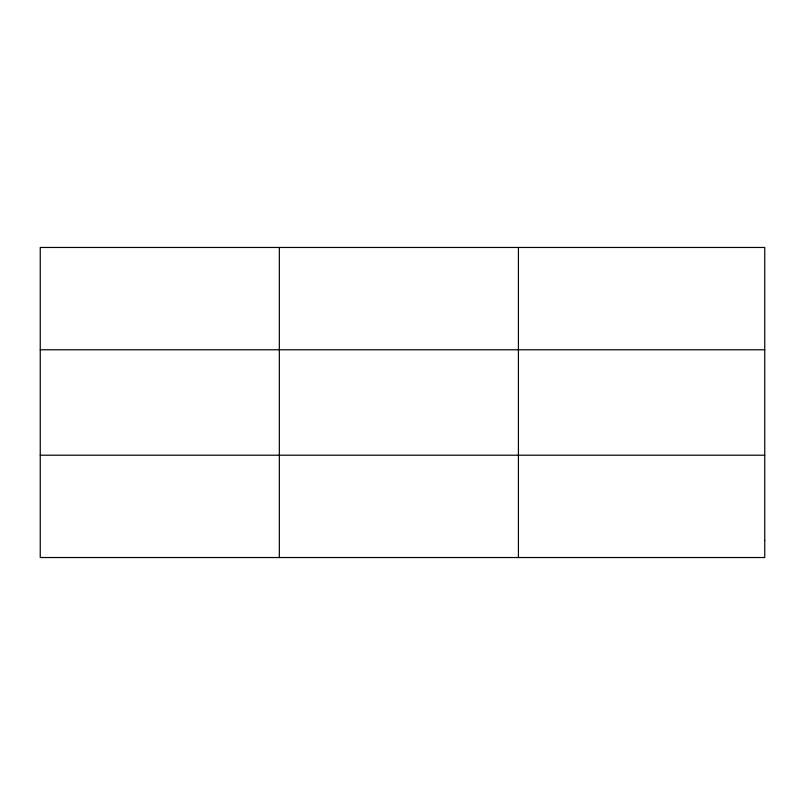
<?xml version="1.0" encoding="UTF-8"?>
<svg xmlns="http://www.w3.org/2000/svg" width="805" height="805" viewBox="0 0 805 805"><rect width="100%" height="100%" fill="white"/><g stroke="black" fill="none" stroke-linecap="round" stroke-linejoin="round"><path stroke-width="1.21" d="M279.335 557.533L279.335 247.467M518.42 557.533L518.42 247.467M40.25 349.783L764.75 349.783M40.25 455.217L764.75 455.217M764.75 540.487L764.75 557.533L40.25 557.533L40.25 247.467L764.75 247.467L764.75 540.487"/></g></svg>
